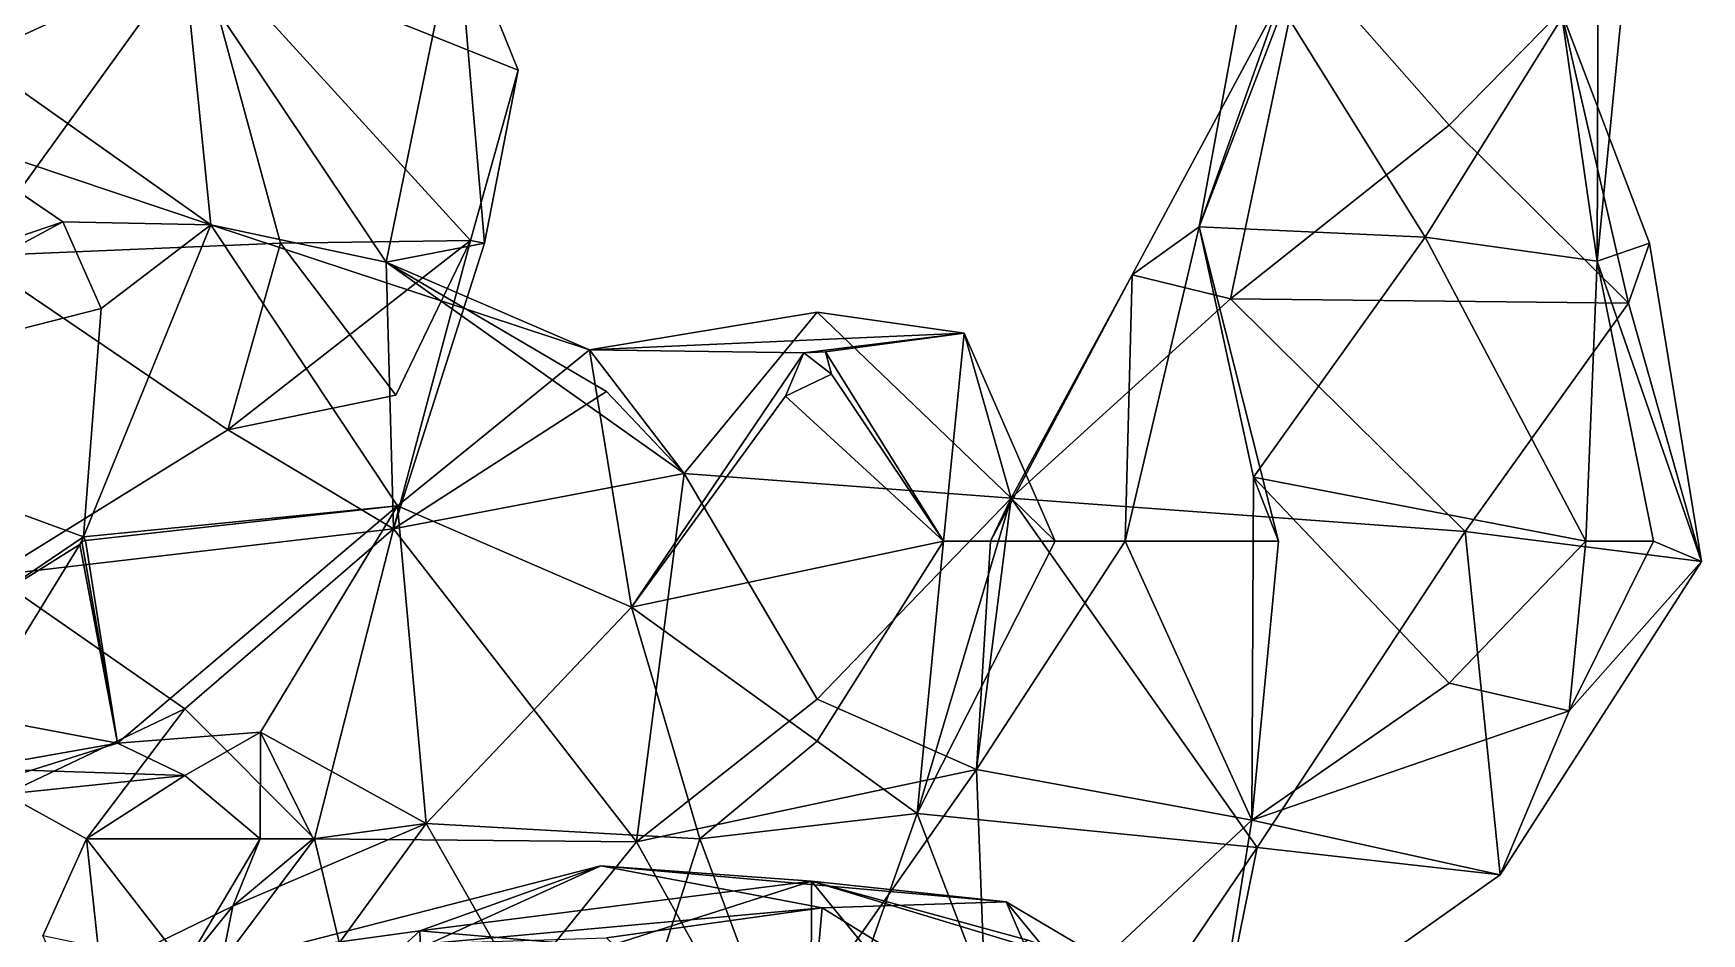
# Model space of a CAD drawing. Extents: x 290095 to 295679, y 4553756 to 4561441.
# Drawn here: x 294409.3 to 294509, y 4559222 to 4559275.8 of the extents above; entities that cross this region are included whole.
import ezdxf

# ---------------------------------------------------------------- set-up
doc = ezdxf.new("R2010")
doc.units = 0
doc.layers.add('Au_ppm_Pref_-_0_5', color=7, linetype='CONTINUOUS')

msp = doc.modelspace()

# ---------------------------------------------------------------- linework, layer by layer
at = {"layer": 'Au_ppm_Pref_-_0_5'}
for points in [[(294481.992, 4559280.567, 1889.359), (294492.506, 4559263.655, 1889.916), (294504.879, 4559283.53, 1889.634)], [(294504.879, 4559283.53, 1889.634), (294492.506, 4559263.655, 1889.916), (294502.787, 4559262.204, 1895.341)], [(294504.879, 4559283.53, 1889.634), (294502.787, 4559262.204, 1895.341), (294502.853, 4559281.098, 1894.645)], [(294430.386, 4559262.147, 1906.227), (294418.302, 4559280.208, 1905.01), (294434.598, 4559282.733, 1900.452)], [(294434.598, 4559282.733, 1900.452), (294419.153, 4559281.291, 1894.114), (294438.279, 4559273.644, 1894.645)], [(294430.386, 4559262.147, 1906.227), (294434.598, 4559282.733, 1900.452), (294436.268, 4559263.28, 1899.308)], [(294436.268, 4559263.28, 1899.308), (294434.598, 4559282.733, 1900.452), (294438.279, 4559273.644, 1894.645)], [(294400.858, 4559281.098, 1898.277), (294405.609, 4559262.518, 1894.222), (294419.153, 4559281.291, 1894.114)], [(294419.153, 4559281.291, 1894.114), (294405.609, 4559262.518, 1894.222), (294424.064, 4559263.28, 1891.399)], [(294435.429, 4559263.455, 1893.523), (294419.153, 4559281.291, 1894.114), (294424.064, 4559263.28, 1891.399)], [(294438.279, 4559273.644, 1894.645), (294419.153, 4559281.291, 1894.114), (294435.429, 4559263.455, 1893.523)], [(294474.981, 4559261.388, 1900.584), (294485.161, 4559280.342, 1899.038), (294480.862, 4559259.956, 1905.644)], [(294474.981, 4559261.388, 1900.584), (294479.003, 4559264.273, 1895.083), (294485.161, 4559280.342, 1899.038)], [(294481.992, 4559280.567, 1889.359), (294484.975, 4559281.098, 1894.645), (294479.003, 4559264.273, 1895.083)], [(294484.975, 4559281.098, 1894.645), (294485.161, 4559280.342, 1899.038), (294479.003, 4559264.273, 1895.083)], [(294481.992, 4559280.567, 1889.359), (294479.003, 4559264.273, 1895.083), (294492.506, 4559263.655, 1889.916)], [(294480.862, 4559259.956, 1905.644), (294485.161, 4559280.342, 1899.038), (294493.946, 4559270.353, 1902.942)], [(294500.639, 4559277.176, 1899.107), (294493.946, 4559270.353, 1902.942), (294485.161, 4559280.342, 1899.038)], [(294502.853, 4559281.098, 1894.645), (294502.787, 4559262.204, 1895.341), (294500.639, 4559277.176, 1899.107)], [(294394.873, 4559278.665, 1906.523), (294418.302, 4559280.208, 1905.01), (294405.752, 4559274.405, 1910.232)], [(294405.752, 4559274.405, 1910.232), (294418.302, 4559280.208, 1905.01), (294419.895, 4559264.385, 1912.364)], [(294430.386, 4559262.147, 1906.227), (294419.895, 4559264.385, 1912.364), (294418.302, 4559280.208, 1905.01)], [(294500.639, 4559277.176, 1899.107), (294504.673, 4559259.705, 1905.643), (294493.946, 4559270.353, 1902.942)], [(294500.639, 4559277.176, 1899.107), (294505.914, 4559263.28, 1900.584), (294504.673, 4559259.705, 1905.643)], [(294500.639, 4559277.176, 1899.107), (294502.787, 4559262.204, 1895.341), (294505.914, 4559263.28, 1900.584)], [(294419.895, 4559264.385, 1912.364), (294402.945, 4559270.076, 1911.69), (294405.752, 4559274.405, 1910.232)], [(294436.268, 4559263.28, 1899.308), (294438.279, 4559273.644, 1894.645), (294435.429, 4559263.455, 1893.523)], [(294411.047, 4559264.569, 1912.842), (294388.797, 4559256.989, 1912.748), (294402.945, 4559270.076, 1911.69)], [(294419.895, 4559264.385, 1912.364), (294411.047, 4559264.569, 1912.842), (294402.945, 4559270.076, 1911.69)], [(294480.862, 4559259.956, 1905.644), (294493.946, 4559270.353, 1902.942), (294504.673, 4559259.705, 1905.643)], [(294411.047, 4559264.569, 1912.842), (294390.731, 4559253.622, 1913.301), (294388.797, 4559256.989, 1912.748)], [(294413.342, 4559259.37, 1913.66), (294390.731, 4559253.622, 1913.301), (294411.047, 4559264.569, 1912.842)], [(294419.895, 4559264.385, 1912.364), (294413.342, 4559259.37, 1913.66), (294411.047, 4559264.569, 1912.842)], [(294413.342, 4559259.37, 1913.66), (294419.895, 4559264.385, 1912.364), (294412.287, 4559245.711, 1915.454)], [(294419.895, 4559264.385, 1912.364), (294431.057, 4559247.57, 1915.07), (294412.287, 4559245.711, 1915.454)], [(294430.386, 4559262.147, 1906.227), (294442.54, 4559256.905, 1911.532), (294419.895, 4559264.385, 1912.364)], [(294442.54, 4559256.905, 1911.532), (294431.057, 4559247.57, 1915.07), (294419.895, 4559264.385, 1912.364)], [(294430.814, 4559246.191, 1901.185), (294435.429, 4559263.455, 1893.523), (294420.911, 4559252.123, 1895.658)], [(294420.911, 4559252.123, 1895.658), (294435.429, 4559263.455, 1893.523), (294430.95, 4559254.201, 1891.618)], [(294435.429, 4559263.455, 1893.523), (294424.064, 4559263.28, 1891.399), (294430.95, 4559254.201, 1891.618)], [(294430.814, 4559246.191, 1901.185), (294436.268, 4559263.28, 1899.308), (294435.429, 4559263.455, 1893.523)], [(294483.748, 4559245.462, 1894.645), (294479.003, 4559264.273, 1895.083), (294474.578, 4559245.462, 1897.393)], [(294474.981, 4559261.388, 1900.584), (294474.578, 4559245.462, 1897.393), (294479.003, 4559264.273, 1895.083)], [(294479.003, 4559264.273, 1895.083), (294483.748, 4559245.462, 1894.645), (294482.241, 4559249.291, 1890.403)], [(294482.241, 4559249.291, 1890.403), (294492.506, 4559263.655, 1889.916), (294479.003, 4559264.273, 1895.083)], [(294492.506, 4559263.655, 1889.916), (294482.241, 4559249.291, 1890.403), (294502.107, 4559245.462, 1890.798)], [(294502.787, 4559262.204, 1895.341), (294492.506, 4559263.655, 1889.916), (294502.107, 4559245.462, 1890.798)], [(294420.911, 4559252.123, 1895.658), (294424.064, 4559263.28, 1891.399), (294405.609, 4559262.518, 1894.222)], [(294420.911, 4559252.123, 1895.658), (294405.609, 4559262.518, 1894.222), (294406.855, 4559243.411, 1900.451)], [(294420.911, 4559252.123, 1895.658), (294430.95, 4559254.201, 1891.618), (294424.064, 4559263.28, 1891.399)], [(294430.386, 4559262.147, 1906.227), (294436.268, 4559263.28, 1899.308), (294430.814, 4559246.191, 1901.185)], [(294502.787, 4559262.204, 1895.341), (294509.04, 4559244.238, 1900.726), (294505.914, 4559263.28, 1900.584)], [(294505.914, 4559263.28, 1900.584), (294509.04, 4559244.238, 1900.726), (294504.673, 4559259.705, 1905.643)], [(294430.386, 4559262.147, 1906.227), (294448.203, 4559249.504, 1905.677), (294442.54, 4559256.905, 1911.532)], [(294430.386, 4559262.147, 1906.227), (294430.814, 4559246.191, 1901.185), (294443.549, 4559254.406, 1903.542)], [(294430.386, 4559262.147, 1906.227), (294443.549, 4559254.406, 1903.542), (294448.203, 4559249.504, 1905.677)], [(294466.524, 4559245.462, 1900.584), (294474.981, 4559261.388, 1900.584), (294467.761, 4559248.022, 1906.742)], [(294466.524, 4559245.462, 1900.584), (294474.578, 4559245.462, 1897.393), (294474.981, 4559261.388, 1900.584)], [(294480.862, 4559259.956, 1905.644), (294467.761, 4559248.022, 1906.742), (294474.981, 4559261.388, 1900.584)], [(294506.157, 4559245.462, 1894.645), (294502.787, 4559262.204, 1895.341), (294502.107, 4559245.462, 1890.798)], [(294502.787, 4559262.204, 1895.341), (294506.157, 4559245.462, 1894.645), (294509.04, 4559244.238, 1900.726)], [(294467.761, 4559248.022, 1906.742), (294480.862, 4559259.956, 1905.644), (294494.895, 4559246.026, 1907.047)], [(294494.895, 4559246.026, 1907.047), (294480.862, 4559259.956, 1905.644), (294504.673, 4559259.705, 1905.643)], [(294504.673, 4559259.705, 1905.643), (294509.04, 4559244.238, 1900.726), (294494.895, 4559246.026, 1907.047)], [(294412.287, 4559245.711, 1915.454), (294390.731, 4559253.622, 1913.301), (294413.342, 4559259.37, 1913.66)], [(294442.54, 4559256.905, 1911.532), (294448.203, 4559249.504, 1905.677), (294456.149, 4559259.162, 1907.896)], [(294456.149, 4559259.162, 1907.896), (294464.946, 4559257.903, 1912.463), (294442.54, 4559256.905, 1911.532)], [(294448.203, 4559249.504, 1905.677), (294467.761, 4559248.022, 1906.742), (294456.149, 4559259.162, 1907.896)], [(294456.149, 4559259.162, 1907.896), (294467.761, 4559248.022, 1906.742), (294464.946, 4559257.903, 1912.463)], [(294442.54, 4559256.905, 1911.532), (294464.946, 4559257.903, 1912.463), (294455.365, 4559256.733, 1915.946)], [(294455.365, 4559256.733, 1915.946), (294464.946, 4559257.903, 1912.463), (294456.661, 4559256.792, 1915.998)], [(294456.661, 4559256.792, 1915.998), (294464.946, 4559257.903, 1912.463), (294463.698, 4559245.462, 1916.021)], [(294464.946, 4559257.903, 1912.463), (294470.375, 4559245.462, 1912.463), (294463.698, 4559245.462, 1916.021)], [(294464.946, 4559257.903, 1912.463), (294467.761, 4559248.022, 1906.742), (294470.375, 4559245.462, 1912.463)], [(294445.044, 4559241.499, 1916.376), (294431.057, 4559247.57, 1915.07), (294442.54, 4559256.905, 1911.532)], [(294445.044, 4559241.499, 1916.376), (294442.54, 4559256.905, 1911.532), (294455.365, 4559256.733, 1915.946)], [(294445.044, 4559241.499, 1916.376), (294455.365, 4559256.733, 1915.946), (294454.264, 4559254.14, 1916.243)], [(294457.007, 4559255.443, 1916.194), (294454.264, 4559254.14, 1916.243), (294455.365, 4559256.733, 1915.946)], [(294456.661, 4559256.792, 1915.998), (294457.007, 4559255.443, 1916.194), (294455.365, 4559256.733, 1915.946)], [(294457.007, 4559255.443, 1916.194), (294456.661, 4559256.792, 1915.998), (294463.698, 4559245.462, 1916.021)], [(294454.264, 4559254.14, 1916.243), (294457.007, 4559255.443, 1916.194), (294463.698, 4559245.462, 1916.021)], [(294430.814, 4559246.191, 1901.185), (294448.203, 4559249.504, 1905.677), (294443.549, 4559254.406, 1903.542)], [(294406.02, 4559241.487, 1915.71), (294390.731, 4559253.622, 1913.301), (294412.287, 4559245.711, 1915.454)], [(294445.044, 4559241.499, 1916.376), (294454.264, 4559254.14, 1916.243), (294463.698, 4559245.462, 1916.021)], [(294430.814, 4559246.191, 1901.185), (294420.911, 4559252.123, 1895.658), (294406.855, 4559243.411, 1900.451)], [(294430.814, 4559246.191, 1901.185), (294445.344, 4559227.469, 1901.919), (294448.203, 4559249.504, 1905.677)], [(294456.149, 4559236, 1903.738), (294448.203, 4559249.504, 1905.677), (294445.344, 4559227.469, 1901.919)], [(294448.203, 4559249.504, 1905.677), (294456.149, 4559236, 1903.738), (294467.761, 4559248.022, 1906.742)], [(294483.748, 4559245.462, 1894.645), (294482.142, 4559228.757, 1895.537), (294482.241, 4559249.291, 1890.403)], [(294482.142, 4559228.757, 1895.537), (294493.946, 4559236.951, 1891.808), (294482.241, 4559249.291, 1890.403)], [(294502.107, 4559245.462, 1890.798), (294482.241, 4559249.291, 1890.403), (294493.946, 4559236.951, 1891.808)], [(294412.404, 4559245.487, 1915.49), (294412.287, 4559245.711, 1915.454), (294431.057, 4559247.57, 1915.07)], [(294412.404, 4559245.487, 1915.49), (294431.057, 4559247.57, 1915.07), (294414.308, 4559233.361, 1912.463)], [(294414.308, 4559233.361, 1912.463), (294431.057, 4559247.57, 1915.07), (294422.871, 4559234.036, 1912.463)], [(294422.871, 4559234.036, 1912.463), (294431.057, 4559247.57, 1915.07), (294432.779, 4559228.571, 1915.883)], [(294432.779, 4559228.571, 1915.883), (294431.057, 4559247.57, 1915.07), (294445.044, 4559241.499, 1916.376)], [(294465.684, 4559231.803, 1899.233), (294467.761, 4559248.022, 1906.742), (294456.149, 4559236, 1903.738)], [(294462.142, 4559229.157, 1911.706), (294467.761, 4559248.022, 1906.742), (294482.47, 4559227.128, 1907.199)], [(294470.375, 4559245.462, 1912.463), (294467.761, 4559248.022, 1906.742), (294462.142, 4559229.157, 1911.706)], [(294466.524, 4559245.462, 1900.584), (294467.761, 4559248.022, 1906.742), (294465.684, 4559231.803, 1899.233)], [(294467.761, 4559248.022, 1906.742), (294494.895, 4559246.026, 1907.047), (294482.47, 4559227.128, 1907.199)], [(294412.287, 4559245.711, 1915.454), (294412.057, 4559245.253, 1915.504), (294406.02, 4559241.487, 1915.71)], [(294418.351, 4559235.428, 1903.179), (294430.814, 4559246.191, 1901.185), (294406.855, 4559243.411, 1900.451)], [(294412.287, 4559245.711, 1915.454), (294412.191, 4559245.43, 1915.487), (294412.057, 4559245.253, 1915.504)], [(294414.308, 4559233.361, 1912.463), (294412.057, 4559245.253, 1915.504), (294412.191, 4559245.43, 1915.487)], [(294412.404, 4559245.487, 1915.49), (294412.191, 4559245.43, 1915.487), (294412.287, 4559245.711, 1915.454)], [(294414.308, 4559233.361, 1912.463), (294412.191, 4559245.43, 1915.487), (294412.404, 4559245.487, 1915.49)], [(294430.814, 4559246.191, 1901.185), (294418.351, 4559235.428, 1903.179), (294426.093, 4559227.644, 1904.234)], [(294430.814, 4559246.191, 1901.185), (294426.093, 4559227.644, 1904.234), (294445.344, 4559227.469, 1901.919)], [(294456.149, 4559233.489, 1916.453), (294445.044, 4559241.499, 1916.376), (294463.698, 4559245.462, 1916.021)], [(294462.142, 4559229.157, 1911.706), (294456.149, 4559233.489, 1916.453), (294463.698, 4559245.462, 1916.021)], [(294470.375, 4559245.462, 1912.463), (294462.142, 4559229.157, 1911.706), (294463.698, 4559245.462, 1916.021)], [(294466.524, 4559245.462, 1900.584), (294465.684, 4559231.803, 1899.233), (294474.578, 4559245.462, 1897.393)], [(294474.578, 4559245.462, 1897.393), (294465.684, 4559231.803, 1899.233), (294482.142, 4559228.757, 1895.537)], [(294482.142, 4559228.757, 1895.537), (294483.748, 4559245.462, 1894.645), (294474.578, 4559245.462, 1897.393)], [(294496.997, 4559225.483, 1900.622), (294482.47, 4559227.128, 1907.199), (294494.895, 4559246.026, 1907.047)], [(294501.123, 4559235.312, 1894.645), (294502.107, 4559245.462, 1890.798), (294493.946, 4559236.951, 1891.808)], [(294496.997, 4559225.483, 1900.622), (294494.895, 4559246.026, 1907.047), (294509.04, 4559244.238, 1900.726)], [(294506.157, 4559245.462, 1894.645), (294501.123, 4559235.312, 1894.645), (294509.04, 4559244.238, 1900.726)], [(294501.123, 4559235.312, 1894.645), (294506.157, 4559245.462, 1894.645), (294502.107, 4559245.462, 1890.798)], [(294414.308, 4559233.361, 1912.463), (294405.752, 4559234.995, 1915.952), (294412.057, 4559245.253, 1915.504)], [(294406.02, 4559241.487, 1915.71), (294412.057, 4559245.253, 1915.504), (294405.752, 4559234.995, 1915.952)], [(294501.123, 4559235.312, 1894.645), (294496.997, 4559225.483, 1900.622), (294509.04, 4559244.238, 1900.726)], [(294407.645, 4559230.321, 1906.523), (294418.351, 4559235.428, 1903.179), (294406.855, 4559243.411, 1900.451)], [(294449.131, 4559227.644, 1915.094), (294432.779, 4559228.571, 1915.883), (294445.044, 4559241.499, 1916.376)], [(294445.044, 4559241.499, 1916.376), (294456.149, 4559233.489, 1916.453), (294449.131, 4559227.644, 1915.094)], [(294482.142, 4559228.757, 1895.537), (294501.123, 4559235.312, 1894.645), (294493.946, 4559236.951, 1891.808)], [(294445.344, 4559227.469, 1901.919), (294465.684, 4559231.803, 1899.233), (294456.149, 4559236, 1903.738)], [(294396.097, 4559227.644, 1912.463), (294405.752, 4559234.995, 1915.952), (294414.308, 4559233.361, 1912.463)], [(294418.351, 4559235.428, 1903.179), (294407.645, 4559230.321, 1906.523), (294412.467, 4559227.644, 1906.523)], [(294418.351, 4559235.428, 1903.179), (294412.467, 4559227.644, 1906.523), (294426.093, 4559227.644, 1904.234)], [(294496.997, 4559225.483, 1900.622), (294501.123, 4559235.312, 1894.645), (294482.142, 4559228.757, 1895.537)], [(294422.871, 4559234.036, 1912.463), (294418.351, 4559231.441, 1911.197), (294414.308, 4559233.361, 1912.463)], [(294422.871, 4559234.036, 1912.463), (294422.855, 4559227.644, 1910.339), (294418.351, 4559231.441, 1911.197)], [(294426.021, 4559227.644, 1912.463), (294422.855, 4559227.644, 1910.339), (294422.871, 4559234.036, 1912.463)], [(294426.021, 4559227.644, 1912.463), (294422.871, 4559234.036, 1912.463), (294432.779, 4559228.571, 1915.883)], [(294449.131, 4559227.644, 1915.094), (294456.149, 4559233.489, 1916.453), (294462.142, 4559229.157, 1911.706)], [(294396.097, 4559227.644, 1912.463), (294414.308, 4559233.361, 1912.463), (294405.752, 4559231.844, 1907.923)], [(294418.351, 4559231.441, 1911.197), (294405.752, 4559231.844, 1907.923), (294414.308, 4559233.361, 1912.463)], [(294418.351, 4559231.441, 1911.197), (294407.645, 4559230.321, 1906.523), (294405.752, 4559231.844, 1907.923)], [(294445.344, 4559227.469, 1901.919), (294453.009, 4559213.722, 1897.805), (294465.684, 4559231.803, 1899.233)], [(294465.684, 4559231.803, 1899.233), (294453.009, 4559213.722, 1897.805), (294466.351, 4559213.955, 1897.151)], [(294482.142, 4559228.757, 1895.537), (294465.684, 4559231.803, 1899.233), (294466.351, 4559213.955, 1897.151)], [(294418.351, 4559231.441, 1911.197), (294412.467, 4559227.644, 1906.523), (294407.645, 4559230.321, 1906.523)], [(294418.351, 4559231.441, 1911.197), (294422.855, 4559227.644, 1910.339), (294412.467, 4559227.644, 1906.523)], [(294421.204, 4559223.61, 1912.463), (294432.779, 4559228.571, 1915.883), (294418.188, 4559208.492, 1917.493)], [(294432.779, 4559228.571, 1915.883), (294443.416, 4559209.9, 1918.364), (294418.188, 4559208.492, 1917.493)], [(294421.204, 4559223.61, 1912.463), (294426.021, 4559227.644, 1912.463), (294432.779, 4559228.571, 1915.883)], [(294432.779, 4559228.571, 1915.883), (294449.131, 4559227.644, 1915.094), (294443.416, 4559209.9, 1918.364)], [(294462.142, 4559229.157, 1911.706), (294455.531, 4559210.427, 1911.725), (294449.131, 4559227.644, 1915.094)], [(294455.531, 4559210.427, 1911.725), (294462.142, 4559229.157, 1911.706), (294469.964, 4559208.651, 1906.738)], [(294462.142, 4559229.157, 1911.706), (294482.47, 4559227.128, 1907.199), (294469.964, 4559208.651, 1906.738)], [(294479.637, 4559213.175, 1901.648), (294482.142, 4559228.757, 1895.537), (294466.351, 4559213.955, 1897.151)], [(294479.637, 4559213.175, 1901.648), (294496.997, 4559225.483, 1900.622), (294482.142, 4559228.757, 1895.537)], [(294418.351, 4559220.075, 1909.94), (294409.85, 4559221.848, 1906.523), (294412.467, 4559227.644, 1906.523)], [(294412.467, 4559227.644, 1906.523), (294409.85, 4559221.848, 1906.523), (294414.179, 4559211.732, 1905.364)], [(294418.351, 4559220.075, 1909.94), (294412.467, 4559227.644, 1906.523), (294422.855, 4559227.644, 1910.339)], [(294412.467, 4559227.644, 1906.523), (294414.179, 4559211.732, 1905.364), (294426.093, 4559227.644, 1904.234)], [(294426.093, 4559227.644, 1904.234), (294414.179, 4559211.732, 1905.364), (294430.514, 4559209.072, 1901.597)], [(294421.204, 4559223.61, 1912.463), (294418.351, 4559220.075, 1909.94), (294422.855, 4559227.644, 1910.339)], [(294421.204, 4559223.61, 1912.463), (294422.855, 4559227.644, 1910.339), (294426.021, 4559227.644, 1912.463)], [(294426.093, 4559227.644, 1904.234), (294430.514, 4559209.072, 1901.597), (294445.344, 4559227.469, 1901.919)], [(294445.344, 4559227.469, 1901.919), (294430.514, 4559209.072, 1901.597), (294453.009, 4559213.722, 1897.805)], [(294449.131, 4559227.644, 1915.094), (294455.531, 4559210.427, 1911.725), (294443.416, 4559209.9, 1918.364)], [(294479.637, 4559213.175, 1901.648), (294469.964, 4559208.651, 1906.738), (294482.47, 4559227.128, 1907.199)], [(294479.637, 4559213.175, 1901.648), (294482.47, 4559227.128, 1907.199), (294496.997, 4559225.483, 1900.622)], [(294432.395, 4559222.143, 1869.735), (294423.141, 4559220.869, 1864.948), (294443.222, 4559226.022, 1864.887)], [(294443.222, 4559226.022, 1864.887), (294423.141, 4559220.869, 1864.948), (294432.982, 4559221.378, 1860.139)], [(294455.816, 4559225.121, 1870.669), (294432.395, 4559222.143, 1869.735), (294443.222, 4559226.022, 1864.887)], [(294443.222, 4559226.022, 1864.887), (294432.982, 4559221.378, 1860.139), (294456.454, 4559223.508, 1859.204)], [(294455.816, 4559225.121, 1870.669), (294443.222, 4559226.022, 1864.887), (294467.452, 4559223.87, 1865.595)], [(294443.222, 4559226.022, 1864.887), (294456.454, 4559223.508, 1859.204), (294467.452, 4559223.87, 1865.595)], [(294443.549, 4559221.176, 1874.671), (294432.395, 4559222.143, 1869.735), (294455.816, 4559225.121, 1870.669)], [(294455.816, 4559225.121, 1870.669), (294455.779, 4559210.999, 1877.064), (294443.549, 4559221.176, 1874.671)], [(294462.184, 4559217.284, 1875.467), (294455.779, 4559210.999, 1877.064), (294455.816, 4559225.121, 1870.669)], [(294462.184, 4559217.284, 1875.467), (294455.816, 4559225.121, 1870.669), (294468.748, 4559221.576, 1874.804)], [(294468.748, 4559221.576, 1874.804), (294455.816, 4559225.121, 1870.669), (294475.368, 4559219.189, 1870.887)], [(294455.816, 4559225.121, 1870.669), (294467.452, 4559223.87, 1865.595), (294475.368, 4559219.189, 1870.887)], [(294408.797, 4559217.573, 1913.61), (294421.204, 4559223.61, 1912.463), (294418.188, 4559208.492, 1917.493)], [(294408.797, 4559217.573, 1913.61), (294418.351, 4559220.075, 1909.94), (294421.204, 4559223.61, 1912.463)], [(294456.454, 4559223.508, 1859.204), (294432.982, 4559221.378, 1860.139), (294443.549, 4559221.728, 1855.041)], [(294443.549, 4559221.728, 1855.041), (294455.279, 4559210.482, 1852.598), (294456.454, 4559223.508, 1859.204)], [(294456.454, 4559223.508, 1859.204), (294455.279, 4559210.482, 1852.598), (294471.628, 4559214.159, 1858.449)], [(294471.628, 4559214.159, 1858.449), (294467.452, 4559223.87, 1865.595), (294456.454, 4559223.508, 1859.204)], [(294475.368, 4559219.189, 1870.887), (294467.452, 4559223.87, 1865.595), (294480.009, 4559208.591, 1864.562)], [(294480.009, 4559208.591, 1864.562), (294467.452, 4559223.87, 1865.595), (294471.628, 4559214.159, 1858.449)], [(294399.185, 4559209.826, 1873.731), (294401.922, 4559222.228, 1870.887), (294417.703, 4559209.826, 1870.887)], [(294399.417, 4559209.826, 1867.934), (294417.703, 4559209.826, 1870.887), (294401.922, 4559222.228, 1870.887)], [(294432.981, 4559205.827, 1874.536), (294418.506, 4559209.374, 1870.732), (294432.395, 4559222.143, 1869.735)], [(294432.395, 4559222.143, 1869.735), (294418.506, 4559209.374, 1870.732), (294423.141, 4559220.869, 1864.948)], [(294443.549, 4559221.176, 1874.671), (294432.981, 4559205.827, 1874.536), (294432.395, 4559222.143, 1869.735)]]:
    msp.add_3dface(points, dxfattribs=at)

doc.saveas('drawing.dxf')
